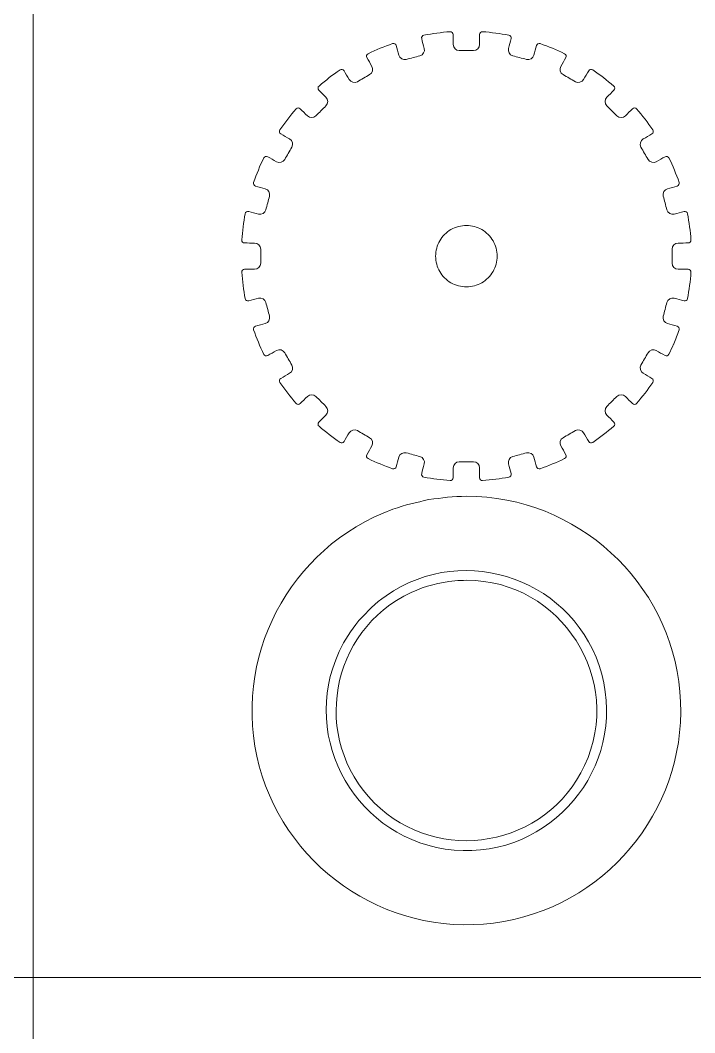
# Model space of a CAD drawing. Header units: centimetres. Extents: x -34.7 to 34.7, y -39.5 to 39.5.
# Drawn here: x -0.17 to 8.46, y 12.44 to 25.41 of the extents above; entities that cross this region are included whole.
import ezdxf

# ---------------------------------------------------------------- set-up
doc = ezdxf.new("R2010")
doc.units = ezdxf.units.CM
doc.header["$MEASUREMENT"] = 0
doc.layers.add('Camada 1', color=7, linetype='Continuous')

msp = doc.modelspace()

# ---------------------------------------------------------------- linework, layer by layer
at = {"layer": 'Camada 1', "color": 5, "lineweight": 9}
msp.add_open_spline([(-34.66849, -39.45036), (-34.66849, -39.45036), (-34.66849, 39.45036), (-34.66849, 39.45036), (-34.66849, 39.45036), (-34.66849, 39.45036), (34.66849, 39.45036), (34.66849, 39.45036), (34.66849, 39.45036), (34.66849, 39.45036), (34.66849, -39.45036), (34.66849, -39.45036), (34.66849, -39.45036), (34.66849, -39.45036), (-34.66849, -39.45036), (-34.66849, -39.45036)], degree=3, knots=[0, 0, 0, 0, 0.2, 0.2, 0.2, 0.2, 0.4, 0.4, 0.4, 0.4, 0.6, 0.6, 0.6, 0.6, 1, 1, 1, 1], dxfattribs=at)
for points in [[(0, 39.45036), (0, 39.45036), (0, -39.45036), (0, -39.45036)], [(-34.66849, 13.15012), (-34.66849, 13.15012), (34.66849, 13.15012), (34.66849, 13.15012)]]:
    msp.add_open_spline(points, degree=3, dxfattribs=at)
at = {"layer": 'Camada 1', "color": 3, "lineweight": 9}
for points, knots in [([(8.41706, 22.59541), (8.41787, 22.58509), (8.41469, 22.57591), (8.40767, 22.56829), (8.40767, 22.56829), (8.40066, 22.56069), (8.39177, 22.55677), (8.38142, 22.55673), (8.38142, 22.55673), (8.3384, 22.55659), (8.29538, 22.55644), (8.25237, 22.55631), (8.25237, 22.55631), (8.20963, 22.55617), (8.17491, 22.52134), (8.17491, 22.4786), (8.17491, 22.4786), (8.17491, 22.4183), (8.17491, 22.358), (8.17491, 22.2977), (8.17491, 22.2977), (8.17491, 22.25497), (8.20963, 22.22013), (8.25237, 22.21999), (8.25237, 22.21999), (8.29538, 22.21986), (8.3384, 22.21971), (8.38142, 22.21957), (8.38142, 22.21957), (8.39177, 22.21953), (8.40066, 22.2156), (8.40767, 22.20801), (8.40767, 22.20801), (8.41469, 22.20039), (8.41787, 22.19121), (8.41706, 22.18089), (8.41706, 22.18089), (8.40817, 22.06805), (8.39336, 21.95568), (8.37274, 21.84438), (8.37274, 21.84438), (8.37085, 21.8342), (8.36541, 21.82616), (8.35666, 21.82062), (8.35666, 21.82062), (8.34793, 21.81508), (8.33832, 21.8136), (8.32832, 21.81625), (8.32832, 21.81625), (8.28673, 21.82724), (8.24515, 21.83822), (8.20357, 21.84923), (8.20357, 21.84923), (8.1629, 21.85999), (8.1195, 21.83484), (8.10863, 21.7942), (8.10863, 21.7942), (8.09301, 21.73598), (8.0774, 21.67773), (8.06181, 21.61949), (8.06181, 21.61949), (8.05095, 21.57887), (8.07594, 21.53543), (8.11652, 21.5244), (8.11652, 21.5244), (8.15754, 21.51326), (8.19855, 21.50212), (8.23957, 21.49098), (8.23957, 21.49098), (8.24966, 21.48824), (8.2573, 21.48205), (8.26207, 21.47273), (8.26207, 21.47273), (8.26686, 21.46343), (8.26742, 21.45361), (8.26376, 21.44381), (8.26376, 21.44381), (8.24125, 21.38357), (8.21873, 21.32333), (8.19621, 21.26307), (8.19621, 21.26307), (8.19586, 21.26216), (8.19553, 21.26137), (8.19512, 21.26047), (8.19512, 21.26047), (8.175, 21.21739), (8.15491, 21.17428), (8.13482, 21.1312), (8.13482, 21.1312), (8.13042, 21.12177), (8.12307, 21.11531), (8.11316, 21.11217), (8.11316, 21.11217), (8.10324, 21.10903), (8.09352, 21.11006), (8.08449, 21.11524), (8.08449, 21.11524), (8.04744, 21.13646), (8.01041, 21.15768), (7.97337, 21.1789), (7.97337, 21.1789), (7.93649, 21.20003), (7.88869, 21.18711), (7.86744, 21.15032), (7.86744, 21.15032), (7.83731, 21.0981), (7.80718, 21.04588), (7.77704, 20.99367), (7.77704, 20.99367), (7.7558, 20.95689), (7.76852, 20.90903), (7.80524, 20.88765), (7.80524, 20.88765), (7.84242, 20.86601), (7.87961, 20.84439), (7.9168, 20.82275), (7.9168, 20.82275), (7.92574, 20.81755), (7.93148, 20.80971), (7.93375, 20.7996), (7.93375, 20.7996), (7.93603, 20.78951), (7.93418, 20.77997), (7.92832, 20.77144), (7.92832, 20.77144), (7.86421, 20.67814), (7.79519, 20.58825), (7.72167, 20.50217), (7.72167, 20.50217), (7.71495, 20.4943), (7.7062, 20.49006), (7.69586, 20.48963), (7.69586, 20.48963), (7.68551, 20.48921), (7.67645, 20.49274), (7.66911, 20.50003), (7.66911, 20.50003), (7.63862, 20.53037), (7.60809, 20.56067), (7.57758, 20.59096), (7.57758, 20.59096), (7.54725, 20.62107), (7.49811, 20.621), (7.46788, 20.59076), (7.46788, 20.59076), (7.42525, 20.54812), (7.3826, 20.50548), (7.33996, 20.46284), (7.33996, 20.46284), (7.30974, 20.43262), (7.30966, 20.38346), (7.33978, 20.35315), (7.33978, 20.35315), (7.37009, 20.32263), (7.40042, 20.29212), (7.43073, 20.2616), (7.43073, 20.2616), (7.43803, 20.25426), (7.44154, 20.2452), (7.44112, 20.23485), (7.44112, 20.23485), (7.44069, 20.22451), (7.43645, 20.21577), (7.42857, 20.20905), (7.42857, 20.20905), (7.3425, 20.13554), (7.25256, 20.06655), (7.15928, 20.00244), (7.15928, 20.00244), (7.15076, 19.99657), (7.14121, 19.99474), (7.13111, 19.99701), (7.13111, 19.99701), (7.12102, 19.99927), (7.11317, 20.00501), (7.10797, 20.01396), (7.10797, 20.01396), (7.08635, 20.05115), (7.06473, 20.08833), (7.04309, 20.12551), (7.04309, 20.12551), (7.02171, 20.16223), (6.97387, 20.17495), (6.93707, 20.15371), (6.93707, 20.15371), (6.88485, 20.12357), (6.83264, 20.09342), (6.78043, 20.06329), (6.78043, 20.06329), (6.74362, 20.04205), (6.73074, 19.99423), (6.75184, 19.95736), (6.75184, 19.95736), (6.77324, 19.92003), (6.79462, 19.88271), (6.816, 19.84538), (6.816, 19.84538), (6.82114, 19.83639), (6.82221, 19.82673), (6.81912, 19.81686), (6.81912, 19.81686), (6.81603, 19.80697), (6.80967, 19.79963), (6.80032, 19.79517), (6.80032, 19.79517), (6.69816, 19.74645), (6.59345, 19.70308), (6.48674, 19.66529), (6.48674, 19.66529), (6.47699, 19.66183), (6.4673, 19.66253), (6.45813, 19.66733), (6.45813, 19.66733), (6.44896, 19.67212), (6.44287, 19.6797), (6.44016, 19.6897), (6.44016, 19.6897), (6.42889, 19.73121), (6.41762, 19.77271), (6.40634, 19.81423), (6.40634, 19.81423), (6.39532, 19.85482), (6.35185, 19.87982), (6.31124, 19.86892), (6.31124, 19.86892), (6.253, 19.85331), (6.19476, 19.83771), (6.13652, 19.82209), (6.13652, 19.82209), (6.0959, 19.81119), (6.07076, 19.76782), (6.08151, 19.72717), (6.08151, 19.72717), (6.09251, 19.6856), (6.10351, 19.64402), (6.11449, 19.60244), (6.11449, 19.60244), (6.11715, 19.59245), (6.11566, 19.58284), (6.11013, 19.5741), (6.11013, 19.5741), (6.10459, 19.56536), (6.09654, 19.5599), (6.08637, 19.55802), (6.08637, 19.55802), (5.97507, 19.53736), (5.86268, 19.52256), (5.74983, 19.51369), (5.74983, 19.51369), (5.73951, 19.51287), (5.73033, 19.51606), (5.72271, 19.52308), (5.72271, 19.52308), (5.71512, 19.53008), (5.71119, 19.53897), (5.71115, 19.54933), (5.71115, 19.54933), (5.71101, 19.59235), (5.71087, 19.63537), (5.71073, 19.67839), (5.71073, 19.67839), (5.71059, 19.72113), (5.67576, 19.75582), (5.63302, 19.75582), (5.63302, 19.75582), (5.57273, 19.75582), (5.51244, 19.75582), (5.45215, 19.75582), (5.45215, 19.75582), (5.40941, 19.75582), (5.37458, 19.72113), (5.37444, 19.67839), (5.37444, 19.67839), (5.3743, 19.63537), (5.37414, 19.59235), (5.374, 19.54933), (5.374, 19.54933), (5.37396, 19.53897), (5.37004, 19.53008), (5.36244, 19.52308), (5.36244, 19.52308), (5.35482, 19.51606), (5.34564, 19.51287), (5.33533, 19.51369), (5.33533, 19.51369), (5.22247, 19.52256), (5.1101, 19.53737), (4.9988, 19.55802), (4.9988, 19.55802), (4.98863, 19.5599), (4.98059, 19.56536), (4.97504, 19.5741), (4.97504, 19.5741), (4.9695, 19.58284), (4.96802, 19.59245), (4.97067, 19.60244), (4.97067, 19.60244), (4.98166, 19.64402), (4.99264, 19.6856), (5.00364, 19.72717), (5.00364, 19.72717), (5.01439, 19.76782), (4.98925, 19.81119), (4.94864, 19.82209), (4.94864, 19.82209), (4.8904, 19.83771), (4.83216, 19.85334), (4.77393, 19.86892), (4.77393, 19.86892), (4.73332, 19.87979), (4.68987, 19.85481), (4.67885, 19.81424), (4.67885, 19.81424), (4.66757, 19.77272), (4.6563, 19.73121), (4.64502, 19.68968), (4.64502, 19.68968), (4.6423, 19.6797), (4.63621, 19.67212), (4.62705, 19.66733), (4.62705, 19.66733), (4.61788, 19.66253), (4.6082, 19.66183), (4.59844, 19.66529), (4.59844, 19.66529), (4.49174, 19.70306), (4.38701, 19.74644), (4.28485, 19.79516), (4.28485, 19.79516), (4.27551, 19.79962), (4.26915, 19.80696), (4.26605, 19.81684), (4.26605, 19.81684), (4.26297, 19.82672), (4.26403, 19.83638), (4.26918, 19.84536), (4.26918, 19.84536), (4.29055, 19.88268), (4.31192, 19.92), (4.33331, 19.95732), (4.33331, 19.95732), (4.35445, 19.9942), (4.34156, 20.04201), (4.30475, 20.06326), (4.30475, 20.06326), (4.25254, 20.09341), (4.20033, 20.12356), (4.14809, 20.15371), (4.14809, 20.15371), (4.11131, 20.17494), (4.06345, 20.16224), (4.04207, 20.12551), (4.04207, 20.12551), (4.02044, 20.08833), (3.99882, 20.05114), (3.97718, 20.01395), (3.97718, 20.01395), (3.97198, 20.005), (3.96414, 19.99927), (3.95403, 19.997), (3.95403, 19.997), (3.94394, 19.99472), (3.9344, 19.99656), (3.92587, 20.00243), (3.92587, 20.00243), (3.83259, 20.06654), (3.74266, 20.13553), (3.6566, 20.20904), (3.6566, 20.20904), (3.64872, 20.21576), (3.64447, 20.22451), (3.64405, 20.23484), (3.64405, 20.23484), (3.64363, 20.24517), (3.64714, 20.25423), (3.65443, 20.26157), (3.65443, 20.26157), (3.68473, 20.2921), (3.71504, 20.32262), (3.74535, 20.35313), (3.74535, 20.35313), (3.77548, 20.38345), (3.77543, 20.43261), (3.7452, 20.46284), (3.7452, 20.46284), (3.70257, 20.5055), (3.65992, 20.54812), (3.61728, 20.59076), (3.61728, 20.59076), (3.58704, 20.62099), (3.53791, 20.62105), (3.50758, 20.59093), (3.50758, 20.59093), (3.47707, 20.56062), (3.44655, 20.53031), (3.41603, 20.50001), (3.41603, 20.50001), (3.40869, 20.49271), (3.39963, 20.4892), (3.38929, 20.48963), (3.38929, 20.48963), (3.37894, 20.49005), (3.3702, 20.49429), (3.36349, 20.50217), (3.36349, 20.50217), (3.28998, 20.58824), (3.22098, 20.67816), (3.15686, 20.77144), (3.15686, 20.77144), (3.15099, 20.77997), (3.14916, 20.78951), (3.15143, 20.7996), (3.15143, 20.7996), (3.15369, 20.80971), (3.15943, 20.81755), (3.16838, 20.82275), (3.16838, 20.82275), (3.20557, 20.84439), (3.24276, 20.86601), (3.27994, 20.88765), (3.27994, 20.88765), (3.31667, 20.90903), (3.32941, 20.95688), (3.30815, 20.99369), (3.30815, 20.99369), (3.27801, 21.0459), (3.24785, 21.0981), (3.2177, 21.15032), (3.2177, 21.15032), (3.19646, 21.18711), (3.14866, 21.20003), (3.11178, 21.1789), (3.11178, 21.1789), (3.07445, 21.15751), (3.03713, 21.13613), (2.9998, 21.11474), (2.9998, 21.11474), (2.99082, 21.1096), (2.98115, 21.10854), (2.97129, 21.11162), (2.97129, 21.11162), (2.96139, 21.11472), (2.95405, 21.12107), (2.94959, 21.13041), (2.94959, 21.13041), (2.90087, 21.23258), (2.8575, 21.3373), (2.81972, 21.44399), (2.81972, 21.44399), (2.81627, 21.45375), (2.81696, 21.46343), (2.82176, 21.4726), (2.82176, 21.4726), (2.82656, 21.48178), (2.83414, 21.48786), (2.84412, 21.49057), (2.84412, 21.49057), (2.88563, 21.50185), (2.92715, 21.51313), (2.96866, 21.5244), (2.96866, 21.5244), (3.00924, 21.53543), (3.03425, 21.57888), (3.02334, 21.61951), (3.02334, 21.61951), (3.00773, 21.67773), (2.99215, 21.73598), (2.97652, 21.79422), (2.97652, 21.79422), (2.96563, 21.83482), (2.92225, 21.85997), (2.88161, 21.84922), (2.88161, 21.84922), (2.84002, 21.83822), (2.79844, 21.82723), (2.75685, 21.81624), (2.75685, 21.81624), (2.74684, 21.8136), (2.73724, 21.81508), (2.7285, 21.82062), (2.7285, 21.82062), (2.71977, 21.82616), (2.71432, 21.8342), (2.71243, 21.84438), (2.71243, 21.84438), (2.69178, 21.95568), (2.67699, 22.06805), (2.66811, 22.18091), (2.66811, 22.18091), (2.6673, 22.19123), (2.67048, 22.2004), (2.67749, 22.20802), (2.67749, 22.20802), (2.6845, 22.21562), (2.6934, 22.21954), (2.70375, 22.21958), (2.70375, 22.21958), (2.74677, 22.21972), (2.78981, 22.21986), (2.83284, 22.22001), (2.83284, 22.22001), (2.87558, 22.22015), (2.91027, 22.25498), (2.91027, 22.29771), (2.91027, 22.29771), (2.91027, 22.35802), (2.91027, 22.4183), (2.91027, 22.4786), (2.91027, 22.4786), (2.91027, 22.52134), (2.87555, 22.55617), (2.83281, 22.55631), (2.83281, 22.55631), (2.7898, 22.55644), (2.74677, 22.55659), (2.70375, 22.55673), (2.70375, 22.55673), (2.6934, 22.55677), (2.6845, 22.56069), (2.67749, 22.56829), (2.67749, 22.56829), (2.67048, 22.57591), (2.6673, 22.58509), (2.66811, 22.59541), (2.66811, 22.59541), (2.67699, 22.70826), (2.69178, 22.82065), (2.71244, 22.93195), (2.71244, 22.93195), (2.71433, 22.94212), (2.71978, 22.95017), (2.72852, 22.95571), (2.72852, 22.95571), (2.73726, 22.96124), (2.74687, 22.96272), (2.75686, 22.96007), (2.75686, 22.96007), (2.79845, 22.94909), (2.84003, 22.93809), (2.88161, 22.92709), (2.88161, 22.92709), (2.92225, 22.91634), (2.96563, 22.94148), (2.97652, 22.98209), (2.97652, 22.98209), (2.99215, 23.04034), (3.00773, 23.09858), (3.02334, 23.15681), (3.02334, 23.15681), (3.03425, 23.19743), (3.00924, 23.24089), (2.96866, 23.25191), (2.96866, 23.25191), (2.92715, 23.26318), (2.88564, 23.27445), (2.84412, 23.28574), (2.84412, 23.28574), (2.83414, 23.28845), (2.82656, 23.29454), (2.82176, 23.30371), (2.82176, 23.30371), (2.81696, 23.31287), (2.81627, 23.32256), (2.81972, 23.33232), (2.81972, 23.33232), (2.8575, 23.43901), (2.90087, 23.54373), (2.94959, 23.6459), (2.94959, 23.6459), (2.95405, 23.65523), (2.96139, 23.6616), (2.97129, 23.66469), (2.97129, 23.66469), (2.98115, 23.66778), (2.99082, 23.66671), (2.9998, 23.66157), (2.9998, 23.66157), (3.03713, 23.64019), (3.07445, 23.61881), (3.11178, 23.59742), (3.11178, 23.59742), (3.14866, 23.5763), (3.19644, 23.58921), (3.21769, 23.626), (3.21769, 23.626), (3.24784, 23.67822), (3.27801, 23.73043), (3.30815, 23.78265), (3.30815, 23.78265), (3.32941, 23.81944), (3.31668, 23.86732), (3.27993, 23.88867), (3.27993, 23.88867), (3.24274, 23.9103), (3.20556, 23.93193), (3.16838, 23.95357), (3.16838, 23.95357), (3.15943, 23.95879), (3.15369, 23.96662), (3.15143, 23.97672), (3.15143, 23.97672), (3.14916, 23.98682), (3.15099, 23.99636), (3.15686, 24.00489), (3.15686, 24.00489), (3.22098, 24.09817), (3.28998, 24.18809), (3.3635, 24.27415), (3.3635, 24.27415), (3.37022, 24.28201), (3.37897, 24.28626), (3.3893, 24.28668), (3.3893, 24.28668), (3.39964, 24.28711), (3.40871, 24.28358), (3.41605, 24.27629), (3.41605, 24.27629), (3.44655, 24.24599), (3.47706, 24.21568), (3.50758, 24.18537), (3.50758, 24.18537), (3.5379, 24.15526), (3.58706, 24.15534), (3.61728, 24.18554), (3.61728, 24.18554), (3.65992, 24.22818), (3.70258, 24.27082), (3.74521, 24.31347), (3.74521, 24.31347), (3.77543, 24.34371), (3.77547, 24.39287), (3.74535, 24.42319), (3.74535, 24.42319), (3.71504, 24.4537), (3.68473, 24.4842), (3.65443, 24.51472), (3.65443, 24.51472), (3.64713, 24.52206), (3.64361, 24.53112), (3.64404, 24.54146), (3.64404, 24.54146), (3.64446, 24.5518), (3.64871, 24.56053), (3.65658, 24.56725), (3.65658, 24.56725), (3.74267, 24.64076), (3.83259, 24.70977), (3.92587, 24.77388), (3.92587, 24.77388), (3.9344, 24.77975), (3.94394, 24.78159), (3.95403, 24.77932), (3.95403, 24.77932), (3.96414, 24.77705), (3.97198, 24.77131), (3.97718, 24.76237), (3.97718, 24.76237), (3.99882, 24.72518), (4.02044, 24.68799), (4.04207, 24.65081), (4.04207, 24.65081), (4.06345, 24.61407), (4.11131, 24.60138), (4.14809, 24.62261), (4.14809, 24.62261), (4.20032, 24.65274), (4.25252, 24.68289), (4.30475, 24.71302), (4.30475, 24.71302), (4.34156, 24.73427), (4.35445, 24.7821), (4.33331, 24.81897), (4.33331, 24.81897), (4.31192, 24.8563), (4.29055, 24.89363), (4.26918, 24.93095), (4.26918, 24.93095), (4.26403, 24.93993), (4.26297, 24.94959), (4.26605, 24.95948), (4.26605, 24.95948), (4.26915, 24.96936), (4.27551, 24.9767), (4.28485, 24.98115), (4.28485, 24.98115), (4.38701, 25.02988), (4.49174, 25.07324), (4.59843, 25.11102), (4.59843, 25.11102), (4.60818, 25.11448), (4.61788, 25.11379), (4.62705, 25.10899), (4.62705, 25.10899), (4.63621, 25.10419), (4.6423, 25.09661), (4.64502, 25.08662), (4.64502, 25.08662), (4.6563, 25.04511), (4.66757, 25.0036), (4.67885, 24.96209), (4.67885, 24.96209), (4.68987, 24.9215), (4.73333, 24.8965), (4.77396, 24.90739), (4.77396, 24.90739), (4.83219, 24.92299), (4.89041, 24.93859), (4.94864, 24.95421), (4.94864, 24.95421), (4.98924, 24.96511), (5.01439, 25.00849), (5.00364, 25.04913), (5.00364, 25.04913), (4.99264, 25.09071), (4.98166, 25.13229), (4.97067, 25.17389), (4.97067, 25.17389), (4.96802, 25.18389), (4.9695, 25.19349), (4.97504, 25.20223), (4.97504, 25.20223), (4.98059, 25.21098), (4.98863, 25.21642), (4.9988, 25.21831), (4.9988, 25.21831), (5.1101, 25.23893), (5.22247, 25.25373), (5.33531, 25.26263), (5.33531, 25.26263), (5.34563, 25.26343), (5.35482, 25.26026), (5.36244, 25.25325), (5.36244, 25.25325), (5.37004, 25.24623), (5.37396, 25.23734), (5.374, 25.22699), (5.374, 25.22699), (5.37414, 25.18397), (5.3743, 25.14093), (5.37444, 25.09791), (5.37444, 25.09791), (5.37458, 25.05517), (5.40941, 25.02048), (5.45215, 25.02048), (5.45215, 25.02048), (5.51245, 25.02048), (5.57273, 25.02048), (5.63303, 25.02048), (5.63303, 25.02048), (5.67577, 25.02048), (5.7106, 25.0552), (5.71074, 25.09794), (5.71074, 25.09794), (5.71087, 25.14095), (5.71103, 25.18397), (5.71117, 25.22699), (5.71117, 25.22699), (5.71121, 25.23734), (5.71512, 25.24623), (5.72274, 25.25325), (5.72274, 25.25325), (5.73035, 25.26026), (5.73954, 25.26343), (5.74985, 25.26263), (5.74985, 25.26263), (5.86269, 25.25372), (5.97507, 25.23893), (6.08637, 25.21831), (6.08637, 25.21831), (6.09654, 25.21642), (6.10458, 25.21098), (6.11012, 25.20223), (6.11012, 25.20223), (6.11566, 25.19349), (6.11715, 25.18389), (6.11449, 25.17389), (6.11449, 25.17389), (6.10351, 25.13229), (6.09251, 25.09071), (6.08151, 25.04913), (6.08151, 25.04913), (6.07076, 25.00849), (6.0959, 24.96512), (6.13652, 24.95423), (6.13652, 24.95423), (6.19476, 24.9386), (6.253, 24.92302), (6.31123, 24.9074), (6.31123, 24.9074), (6.35185, 24.8965), (6.39531, 24.92151), (6.40633, 24.96209), (6.40633, 24.96209), (6.41761, 25.0036), (6.42887, 25.04511), (6.44016, 25.08662), (6.44016, 25.08662), (6.44287, 25.09661), (6.44896, 25.10419), (6.45813, 25.10899), (6.45813, 25.10899), (6.4673, 25.11379), (6.47699, 25.11448), (6.48675, 25.11102), (6.48675, 25.11102), (6.59343, 25.07323), (6.69816, 25.02987), (6.80031, 24.98114), (6.80031, 24.98114), (6.80965, 24.97668), (6.81602, 24.96934), (6.81911, 24.95946), (6.81911, 24.95946), (6.8222, 24.94958), (6.82113, 24.93992), (6.81599, 24.93094), (6.81599, 24.93094), (6.79461, 24.89361), (6.77324, 24.85629), (6.75184, 24.81895), (6.75184, 24.81895), (6.73074, 24.78209), (6.74362, 24.73427), (6.78043, 24.71302), (6.78043, 24.71302), (6.83264, 24.68289), (6.88485, 24.65274), (6.93707, 24.62261), (6.93707, 24.62261), (6.97387, 24.60136), (7.02172, 24.61407), (7.04309, 24.65081), (7.04309, 24.65081), (7.06473, 24.68799), (7.08635, 24.72518), (7.10799, 24.76237), (7.10799, 24.76237), (7.11318, 24.77131), (7.12103, 24.77705), (7.13113, 24.77932), (7.13113, 24.77932), (7.14123, 24.78159), (7.15077, 24.77975), (7.15929, 24.77388), (7.15929, 24.77388), (7.25258, 24.70977), (7.3425, 24.64076), (7.42857, 24.56725), (7.42857, 24.56725), (7.43645, 24.56053), (7.44069, 24.5518), (7.44112, 24.54146), (7.44112, 24.54146), (7.44154, 24.53112), (7.43803, 24.52206), (7.43073, 24.51472), (7.43073, 24.51472), (7.40042, 24.4842), (7.37009, 24.45369), (7.33978, 24.42317), (7.33978, 24.42317), (7.30966, 24.39284), (7.30974, 24.34368), (7.33996, 24.31346), (7.33996, 24.31346), (7.3826, 24.27082), (7.42524, 24.22818), (7.46788, 24.18553), (7.46788, 24.18553), (7.49811, 24.15531), (7.54726, 24.15525), (7.57759, 24.18537), (7.57759, 24.18537), (7.60811, 24.21568), (7.63863, 24.246), (7.66915, 24.27631), (7.66915, 24.27631), (7.67649, 24.28361), (7.68555, 24.28712), (7.6959, 24.2867), (7.6959, 24.2867), (7.70623, 24.28627), (7.71497, 24.28203), (7.72169, 24.27416), (7.72169, 24.27416), (7.79522, 24.18811), (7.86421, 24.09818), (7.92832, 24.00489), (7.92832, 24.00489), (7.93418, 23.99635), (7.93603, 23.98681), (7.93375, 23.9767), (7.93375, 23.9767), (7.93148, 23.96662), (7.92574, 23.95878), (7.91679, 23.95357), (7.91679, 23.95357), (7.8796, 23.93195), (7.84242, 23.91032), (7.80524, 23.88869), (7.80524, 23.88869), (7.76853, 23.86732), (7.75578, 23.81945), (7.77701, 23.78267), (7.77701, 23.78267), (7.80716, 23.73045), (7.83732, 23.67822), (7.86747, 23.626), (7.86747, 23.626), (7.88872, 23.58922), (7.93652, 23.57632), (7.9734, 23.59743), (7.9734, 23.59743), (8.01072, 23.61882), (8.04804, 23.6402), (8.08536, 23.66157), (8.08536, 23.66157), (8.09434, 23.66671), (8.104, 23.66778), (8.11387, 23.66469), (8.11387, 23.66469), (8.12376, 23.6616), (8.1311, 23.65523), (8.13556, 23.6459), (8.13556, 23.6459), (8.1843, 23.54373), (8.22767, 23.43901), (8.26544, 23.33231), (8.26544, 23.33231), (8.2689, 23.32255), (8.26821, 23.31286), (8.2634, 23.3037), (8.2634, 23.3037), (8.2586, 23.29453), (8.25103, 23.28844), (8.24104, 23.28573), (8.24104, 23.28573), (8.19953, 23.27445), (8.15802, 23.26318), (8.11652, 23.25191), (8.11652, 23.25191), (8.07594, 23.24089), (8.05095, 23.19744), (8.06181, 23.15684), (8.06181, 23.15684), (8.0774, 23.09858), (8.09302, 23.04035), (8.10863, 22.9821), (8.10863, 22.9821), (8.1195, 22.94148), (8.1629, 22.91634), (8.20355, 22.92709), (8.20355, 22.92709), (8.24515, 22.93809), (8.28673, 22.94909), (8.32832, 22.96007), (8.32832, 22.96007), (8.33832, 22.96272), (8.34793, 22.96124), (8.35666, 22.95569), (8.35666, 22.95569), (8.36541, 22.95016), (8.37085, 22.94212), (8.37274, 22.93194), (8.37274, 22.93194), (8.39336, 22.82063), (8.40817, 22.70826), (8.41706, 22.59541)], [0, 0, 0, 0, 0.00411523, 0.00411523, 0.00411523, 0.00411523, 0.00823045, 0.00823045, 0.00823045, 0.00823045, 0.01234568, 0.01234568, 0.01234568, 0.01234568, 0.01646091, 0.01646091, 0.01646091, 0.01646091, 0.02057613, 0.02057613, 0.02057613, 0.02057613, 0.02469136, 0.02469136, 0.02469136, 0.02469136, 0.02880658, 0.02880658, 0.02880658, 0.02880658, 0.03292181, 0.03292181, 0.03292181, 0.03292181, 0.03703704, 0.03703704, 0.03703704, 0.03703704, 0.04115226, 0.04115226, 0.04115226, 0.04115226, 0.04526749, 0.04526749, 0.04526749, 0.04526749, 0.04938272, 0.04938272, 0.04938272, 0.04938272, 0.05349794, 0.05349794, 0.05349794, 0.05349794, 0.05761317, 0.05761317, 0.05761317, 0.05761317, 0.0617284, 0.0617284, 0.0617284, 0.0617284, 0.06584362, 0.06584362, 0.06584362, 0.06584362, 0.06995885, 0.06995885, 0.06995885, 0.06995885, 0.07407407, 0.07407407, 0.07407407, 0.07407407, 0.0781893, 0.0781893, 0.0781893, 0.0781893, 0.08230453, 0.08230453, 0.08230453, 0.08230453, 0.08641975, 0.08641975, 0.08641975, 0.08641975, 0.09053498, 0.09053498, 0.09053498, 0.09053498, 0.09465021, 0.09465021, 0.09465021, 0.09465021, 0.09876543, 0.09876543, 0.09876543, 0.09876543, 0.10288066, 0.10288066, 0.10288066, 0.10288066, 0.10699588, 0.10699588, 0.10699588, 0.10699588, 0.11111111, 0.11111111, 0.11111111, 0.11111111, 0.11522634, 0.11522634, 0.11522634, 0.11522634, 0.11934156, 0.11934156, 0.11934156, 0.11934156, 0.12345679, 0.12345679, 0.12345679, 0.12345679, 0.12757202, 0.12757202, 0.12757202, 0.12757202, 0.13168724, 0.13168724, 0.13168724, 0.13168724, 0.13580247, 0.13580247, 0.13580247, 0.13580247, 0.1399177, 0.1399177, 0.1399177, 0.1399177, 0.14403292, 0.14403292, 0.14403292, 0.14403292, 0.14814815, 0.14814815, 0.14814815, 0.14814815, 0.15226337, 0.15226337, 0.15226337, 0.15226337, 0.1563786, 0.1563786, 0.1563786, 0.1563786, 0.16049383, 0.16049383, 0.16049383, 0.16049383, 0.16460905, 0.16460905, 0.16460905, 0.16460905, 0.16872428, 0.16872428, 0.16872428, 0.16872428, 0.17283951, 0.17283951, 0.17283951, 0.17283951, 0.17695473, 0.17695473, 0.17695473, 0.17695473, 0.18106996, 0.18106996, 0.18106996, 0.18106996, 0.18518519, 0.18518519, 0.18518519, 0.18518519, 0.18930041, 0.18930041, 0.18930041, 0.18930041, 0.19341564, 0.19341564, 0.19341564, 0.19341564, 0.19753086, 0.19753086, 0.19753086, 0.19753086, 0.20164609, 0.20164609, 0.20164609, 0.20164609, 0.20576132, 0.20576132, 0.20576132, 0.20576132, 0.20987654, 0.20987654, 0.20987654, 0.20987654, 0.21399177, 0.21399177, 0.21399177, 0.21399177, 0.218107, 0.218107, 0.218107, 0.218107, 0.22222222, 0.22222222, 0.22222222, 0.22222222, 0.22633745, 0.22633745, 0.22633745, 0.22633745, 0.23045267, 0.23045267, 0.23045267, 0.23045267, 0.2345679, 0.2345679, 0.2345679, 0.2345679, 0.23868313, 0.23868313, 0.23868313, 0.23868313, 0.24279835, 0.24279835, 0.24279835, 0.24279835, 0.24691358, 0.24691358, 0.24691358, 0.24691358, 0.25102881, 0.25102881, 0.25102881, 0.25102881, 0.25514403, 0.25514403, 0.25514403, 0.25514403, 0.25925926, 0.25925926, 0.25925926, 0.25925926, 0.26337449, 0.26337449, 0.26337449, 0.26337449, 0.26748971, 0.26748971, 0.26748971, 0.26748971, 0.27160494, 0.27160494, 0.27160494, 0.27160494, 0.27572016, 0.27572016, 0.27572016, 0.27572016, 0.27983539, 0.27983539, 0.27983539, 0.27983539, 0.28395062, 0.28395062, 0.28395062, 0.28395062, 0.28806584, 0.28806584, 0.28806584, 0.28806584, 0.29218107, 0.29218107, 0.29218107, 0.29218107, 0.2962963, 0.2962963, 0.2962963, 0.2962963, 0.30041152, 0.30041152, 0.30041152, 0.30041152, 0.30452675, 0.30452675, 0.30452675, 0.30452675, 0.30864198, 0.30864198, 0.30864198, 0.30864198, 0.3127572, 0.3127572, 0.3127572, 0.3127572, 0.31687243, 0.31687243, 0.31687243, 0.31687243, 0.32098765, 0.32098765, 0.32098765, 0.32098765, 0.32510288, 0.32510288, 0.32510288, 0.32510288, 0.32921811, 0.32921811, 0.32921811, 0.32921811, 0.33333333, 0.33333333, 0.33333333, 0.33333333, 0.33744856, 0.33744856, 0.33744856, 0.33744856, 0.34156379, 0.34156379, 0.34156379, 0.34156379, 0.34567901, 0.34567901, 0.34567901, 0.34567901, 0.34979424, 0.34979424, 0.34979424, 0.34979424, 0.35390947, 0.35390947, 0.35390947, 0.35390947, 0.35802469, 0.35802469, 0.35802469, 0.35802469, 0.36213992, 0.36213992, 0.36213992, 0.36213992, 0.36625514, 0.36625514, 0.36625514, 0.36625514, 0.37037037, 0.37037037, 0.37037037, 0.37037037, 0.3744856, 0.3744856, 0.3744856, 0.3744856, 0.37860082, 0.37860082, 0.37860082, 0.37860082, 0.38271605, 0.38271605, 0.38271605, 0.38271605, 0.38683128, 0.38683128, 0.38683128, 0.38683128, 0.3909465, 0.3909465, 0.3909465, 0.3909465, 0.39506173, 0.39506173, 0.39506173, 0.39506173, 0.39917695, 0.39917695, 0.39917695, 0.39917695, 0.40329218, 0.40329218, 0.40329218, 0.40329218, 0.40740741, 0.40740741, 0.40740741, 0.40740741, 0.41152263, 0.41152263, 0.41152263, 0.41152263, 0.41563786, 0.41563786, 0.41563786, 0.41563786, 0.41975309, 0.41975309, 0.41975309, 0.41975309, 0.42386831, 0.42386831, 0.42386831, 0.42386831, 0.42798354, 0.42798354, 0.42798354, 0.42798354, 0.43209877, 0.43209877, 0.43209877, 0.43209877, 0.43621399, 0.43621399, 0.43621399, 0.43621399, 0.44032922, 0.44032922, 0.44032922, 0.44032922, 0.44444444, 0.44444444, 0.44444444, 0.44444444, 0.44855967, 0.44855967, 0.44855967, 0.44855967, 0.4526749, 0.4526749, 0.4526749, 0.4526749, 0.45679012, 0.45679012, 0.45679012, 0.45679012, 0.46090535, 0.46090535, 0.46090535, 0.46090535, 0.46502058, 0.46502058, 0.46502058, 0.46502058, 0.4691358, 0.4691358, 0.4691358, 0.4691358, 0.47325103, 0.47325103, 0.47325103, 0.47325103, 0.47736626, 0.47736626, 0.47736626, 0.47736626, 0.48148148, 0.48148148, 0.48148148, 0.48148148, 0.48559671, 0.48559671, 0.48559671, 0.48559671, 0.48971193, 0.48971193, 0.48971193, 0.48971193, 0.49382716, 0.49382716, 0.49382716, 0.49382716, 0.49794239, 0.49794239, 0.49794239, 0.49794239, 0.50205761, 0.50205761, 0.50205761, 0.50205761, 0.50617284, 0.50617284, 0.50617284, 0.50617284, 0.51028807, 0.51028807, 0.51028807, 0.51028807, 0.51440329, 0.51440329, 0.51440329, 0.51440329, 0.51851852, 0.51851852, 0.51851852, 0.51851852, 0.52263374, 0.52263374, 0.52263374, 0.52263374, 0.52674897, 0.52674897, 0.52674897, 0.52674897, 0.5308642, 0.5308642, 0.5308642, 0.5308642, 0.53497942, 0.53497942, 0.53497942, 0.53497942, 0.53909465, 0.53909465, 0.53909465, 0.53909465, 0.54320988, 0.54320988, 0.54320988, 0.54320988, 0.5473251, 0.5473251, 0.5473251, 0.5473251, 0.55144033, 0.55144033, 0.55144033, 0.55144033, 0.55555556, 0.55555556, 0.55555556, 0.55555556, 0.55967078, 0.55967078, 0.55967078, 0.55967078, 0.56378601, 0.56378601, 0.56378601, 0.56378601, 0.56790123, 0.56790123, 0.56790123, 0.56790123, 0.57201646, 0.57201646, 0.57201646, 0.57201646, 0.57613169, 0.57613169, 0.57613169, 0.57613169, 0.58024691, 0.58024691, 0.58024691, 0.58024691, 0.58436214, 0.58436214, 0.58436214, 0.58436214, 0.58847737, 0.58847737, 0.58847737, 0.58847737, 0.59259259, 0.59259259, 0.59259259, 0.59259259, 0.59670782, 0.59670782, 0.59670782, 0.59670782, 0.60082305, 0.60082305, 0.60082305, 0.60082305, 0.60493827, 0.60493827, 0.60493827, 0.60493827, 0.6090535, 0.6090535, 0.6090535, 0.6090535, 0.61316872, 0.61316872, 0.61316872, 0.61316872, 0.61728395, 0.61728395, 0.61728395, 0.61728395, 0.62139918, 0.62139918, 0.62139918, 0.62139918, 0.6255144, 0.6255144, 0.6255144, 0.6255144, 0.62962963, 0.62962963, 0.62962963, 0.62962963, 0.63374486, 0.63374486, 0.63374486, 0.63374486, 0.63786008, 0.63786008, 0.63786008, 0.63786008, 0.64197531, 0.64197531, 0.64197531, 0.64197531, 0.64609053, 0.64609053, 0.64609053, 0.64609053, 0.65020576, 0.65020576, 0.65020576, 0.65020576, 0.65432099, 0.65432099, 0.65432099, 0.65432099, 0.65843621, 0.65843621, 0.65843621, 0.65843621, 0.66255144, 0.66255144, 0.66255144, 0.66255144, 0.66666667, 0.66666667, 0.66666667, 0.66666667, 0.67078189, 0.67078189, 0.67078189, 0.67078189, 0.67489712, 0.67489712, 0.67489712, 0.67489712, 0.67901235, 0.67901235, 0.67901235, 0.67901235, 0.68312757, 0.68312757, 0.68312757, 0.68312757, 0.6872428, 0.6872428, 0.6872428, 0.6872428, 0.69135802, 0.69135802, 0.69135802, 0.69135802, 0.69547325, 0.69547325, 0.69547325, 0.69547325, 0.69958848, 0.69958848, 0.69958848, 0.69958848, 0.7037037, 0.7037037, 0.7037037, 0.7037037, 0.70781893, 0.70781893, 0.70781893, 0.70781893, 0.71193416, 0.71193416, 0.71193416, 0.71193416, 0.71604938, 0.71604938, 0.71604938, 0.71604938, 0.72016461, 0.72016461, 0.72016461, 0.72016461, 0.72427984, 0.72427984, 0.72427984, 0.72427984, 0.72839506, 0.72839506, 0.72839506, 0.72839506, 0.73251029, 0.73251029, 0.73251029, 0.73251029, 0.73662551, 0.73662551, 0.73662551, 0.73662551, 0.74074074, 0.74074074, 0.74074074, 0.74074074, 0.74485597, 0.74485597, 0.74485597, 0.74485597, 0.74897119, 0.74897119, 0.74897119, 0.74897119, 0.75308642, 0.75308642, 0.75308642, 0.75308642, 0.75720165, 0.75720165, 0.75720165, 0.75720165, 0.76131687, 0.76131687, 0.76131687, 0.76131687, 0.7654321, 0.7654321, 0.7654321, 0.7654321, 0.76954733, 0.76954733, 0.76954733, 0.76954733, 0.77366255, 0.77366255, 0.77366255, 0.77366255, 0.77777778, 0.77777778, 0.77777778, 0.77777778, 0.781893, 0.781893, 0.781893, 0.781893, 0.78600823, 0.78600823, 0.78600823, 0.78600823, 0.79012346, 0.79012346, 0.79012346, 0.79012346, 0.79423868, 0.79423868, 0.79423868, 0.79423868, 0.79835391, 0.79835391, 0.79835391, 0.79835391, 0.80246914, 0.80246914, 0.80246914, 0.80246914, 0.80658436, 0.80658436, 0.80658436, 0.80658436, 0.81069959, 0.81069959, 0.81069959, 0.81069959, 0.81481481, 0.81481481, 0.81481481, 0.81481481, 0.81893004, 0.81893004, 0.81893004, 0.81893004, 0.82304527, 0.82304527, 0.82304527, 0.82304527, 0.82716049, 0.82716049, 0.82716049, 0.82716049, 0.83127572, 0.83127572, 0.83127572, 0.83127572, 0.83539095, 0.83539095, 0.83539095, 0.83539095, 0.83950617, 0.83950617, 0.83950617, 0.83950617, 0.8436214, 0.8436214, 0.8436214, 0.8436214, 0.84773663, 0.84773663, 0.84773663, 0.84773663, 0.85185185, 0.85185185, 0.85185185, 0.85185185, 0.85596708, 0.85596708, 0.85596708, 0.85596708, 0.8600823, 0.8600823, 0.8600823, 0.8600823, 0.86419753, 0.86419753, 0.86419753, 0.86419753, 0.86831276, 0.86831276, 0.86831276, 0.86831276, 0.87242798, 0.87242798, 0.87242798, 0.87242798, 0.87654321, 0.87654321, 0.87654321, 0.87654321, 0.88065844, 0.88065844, 0.88065844, 0.88065844, 0.88477366, 0.88477366, 0.88477366, 0.88477366, 0.88888889, 0.88888889, 0.88888889, 0.88888889, 0.89300412, 0.89300412, 0.89300412, 0.89300412, 0.89711934, 0.89711934, 0.89711934, 0.89711934, 0.90123457, 0.90123457, 0.90123457, 0.90123457, 0.90534979, 0.90534979, 0.90534979, 0.90534979, 0.90946502, 0.90946502, 0.90946502, 0.90946502, 0.91358025, 0.91358025, 0.91358025, 0.91358025, 0.91769547, 0.91769547, 0.91769547, 0.91769547, 0.9218107, 0.9218107, 0.9218107, 0.9218107, 0.92592593, 0.92592593, 0.92592593, 0.92592593, 0.93004115, 0.93004115, 0.93004115, 0.93004115, 0.93415638, 0.93415638, 0.93415638, 0.93415638, 0.9382716, 0.9382716, 0.9382716, 0.9382716, 0.94238683, 0.94238683, 0.94238683, 0.94238683, 0.94650206, 0.94650206, 0.94650206, 0.94650206, 0.95061728, 0.95061728, 0.95061728, 0.95061728, 0.95473251, 0.95473251, 0.95473251, 0.95473251, 0.95884774, 0.95884774, 0.95884774, 0.95884774, 0.96296296, 0.96296296, 0.96296296, 0.96296296, 0.96707819, 0.96707819, 0.96707819, 0.96707819, 0.97119342, 0.97119342, 0.97119342, 0.97119342, 0.97530864, 0.97530864, 0.97530864, 0.97530864, 0.97942387, 0.97942387, 0.97942387, 0.97942387, 0.98353909, 0.98353909, 0.98353909, 0.98353909, 0.98765432, 0.98765432, 0.98765432, 0.98765432, 0.99176955, 0.99176955, 0.99176955, 0.99176955, 1, 1, 1, 1]), ([(4.60275, 19.14615), (3.27198, 18.66044), (2.52348, 17.22771), (2.89294, 15.85609), (2.89294, 15.85609), (3.26165, 14.48732), (4.62557, 13.61879), (6.02176, 13.86708), (6.02176, 13.86708), (7.41633, 14.11507), (8.40087, 15.39864), (8.27563, 16.81003), (8.27563, 16.81003), (8.15055, 18.21959), (6.95819, 19.31345), (5.54242, 19.31259), (5.54242, 19.31259), (5.37098, 19.31248), (5.2298, 19.29233), (5.06307, 19.27013), (5.06307, 19.27013), (4.90022, 19.23377), (4.76245, 19.20444), (4.60275, 19.14615)], [0, 0, 0, 0, 0.14285714, 0.14285714, 0.14285714, 0.14285714, 0.28571429, 0.28571429, 0.28571429, 0.28571429, 0.42857143, 0.42857143, 0.42857143, 0.42857143, 0.57142857, 0.57142857, 0.57142857, 0.57142857, 0.71428571, 0.71428571, 0.71428571, 0.71428571, 1, 1, 1, 1]), ([(4.83724, 18.08062), (3.79018, 17.59191), (3.54607, 16.20488), (4.36351, 15.38821), (4.36351, 15.38821), (5.18263, 14.56985), (6.56841, 14.82058), (7.05533, 15.86446), (7.05533, 15.86446), (7.56875, 16.9652), (6.75738, 18.2381), (5.54242, 18.23732), (5.54242, 18.23732), (5.49348, 18.23514), (5.44454, 18.23295), (5.3956, 18.23076), (5.3956, 18.23076), (5.18735, 18.20304), (5.03201, 18.17153), (4.83724, 18.08062)], [0, 0, 0, 0, 0.16666667, 0.16666667, 0.16666667, 0.16666667, 0.33333333, 0.33333333, 0.33333333, 0.33333333, 0.5, 0.5, 0.5, 0.5, 0.66666667, 0.66666667, 0.66666667, 0.66666667, 1, 1, 1, 1])]:
    msp.add_open_spline(points, degree=3, knots=knots, dxfattribs=at)
at = {"layer": 'Camada 1', "lineweight": 9}
msp.add_open_spline([(5.34577, 22.72904), (5.28622, 22.69475), (5.23599, 22.64451), (5.2017, 22.58498), (5.2017, 22.58498), (5.16728, 22.5255), (5.14889, 22.45688), (5.14896, 22.38816), (5.14896, 22.38816), (5.14889, 22.31944), (5.16728, 22.25083), (5.2017, 22.19135), (5.2017, 22.19135), (5.23599, 22.1318), (5.28622, 22.08157), (5.34577, 22.04728), (5.34577, 22.04728), (5.40525, 22.01286), (5.47387, 21.99447), (5.54258, 21.99454), (5.54258, 21.99454), (5.6113, 21.99447), (5.67992, 22.01286), (5.7394, 22.04728), (5.7394, 22.04728), (5.79894, 22.08157), (5.84918, 22.1318), (5.88347, 22.19135), (5.88347, 22.19135), (5.91789, 22.25083), (5.93628, 22.31944), (5.93621, 22.38816), (5.93621, 22.38816), (5.93628, 22.45688), (5.91789, 22.5255), (5.88347, 22.58498), (5.88347, 22.58498), (5.84918, 22.64451), (5.79894, 22.69475), (5.7394, 22.72904), (5.7394, 22.72904), (5.67992, 22.76347), (5.6113, 22.78185), (5.54258, 22.78178), (5.54258, 22.78178), (5.47387, 22.78185), (5.40525, 22.76347), (5.34577, 22.72904)], degree=3, knots=[0, 0, 0, 0, 0.07692308, 0.07692308, 0.07692308, 0.07692308, 0.15384615, 0.15384615, 0.15384615, 0.15384615, 0.23076923, 0.23076923, 0.23076923, 0.23076923, 0.30769231, 0.30769231, 0.30769231, 0.30769231, 0.38461538, 0.38461538, 0.38461538, 0.38461538, 0.46153846, 0.46153846, 0.46153846, 0.46153846, 0.53846154, 0.53846154, 0.53846154, 0.53846154, 0.61538462, 0.61538462, 0.61538462, 0.61538462, 0.69230769, 0.69230769, 0.69230769, 0.69230769, 0.76923077, 0.76923077, 0.76923077, 0.76923077, 0.84615385, 0.84615385, 0.84615385, 0.84615385, 1, 1, 1, 1], dxfattribs=at)
at = {"layer": 'Camada 1', "color": 1, "lineweight": 9}
msp.add_open_spline([(3.91576, 17.32569), (3.39166, 16.20208), (4.15192, 14.88919), (5.38463, 14.78127), (5.38463, 14.78127), (6.62111, 14.67302), (7.59822, 15.8337), (7.27479, 17.0345), (7.27479, 17.0345), (6.95225, 18.23197), (5.53107, 18.75005), (4.51426, 18.03845), (4.51426, 18.03845), (4.37024, 17.93764), (4.28265, 17.84639), (4.16664, 17.71963), (4.16664, 17.71963), (4.06311, 17.58453), (3.98936, 17.48347), (3.91576, 17.32569)], degree=3, knots=[0, 0, 0, 0, 0.16666667, 0.16666667, 0.16666667, 0.16666667, 0.33333333, 0.33333333, 0.33333333, 0.33333333, 0.5, 0.5, 0.5, 0.5, 0.66666667, 0.66666667, 0.66666667, 0.66666667, 1, 1, 1, 1], dxfattribs=at)

doc.saveas('drawing.dxf')
